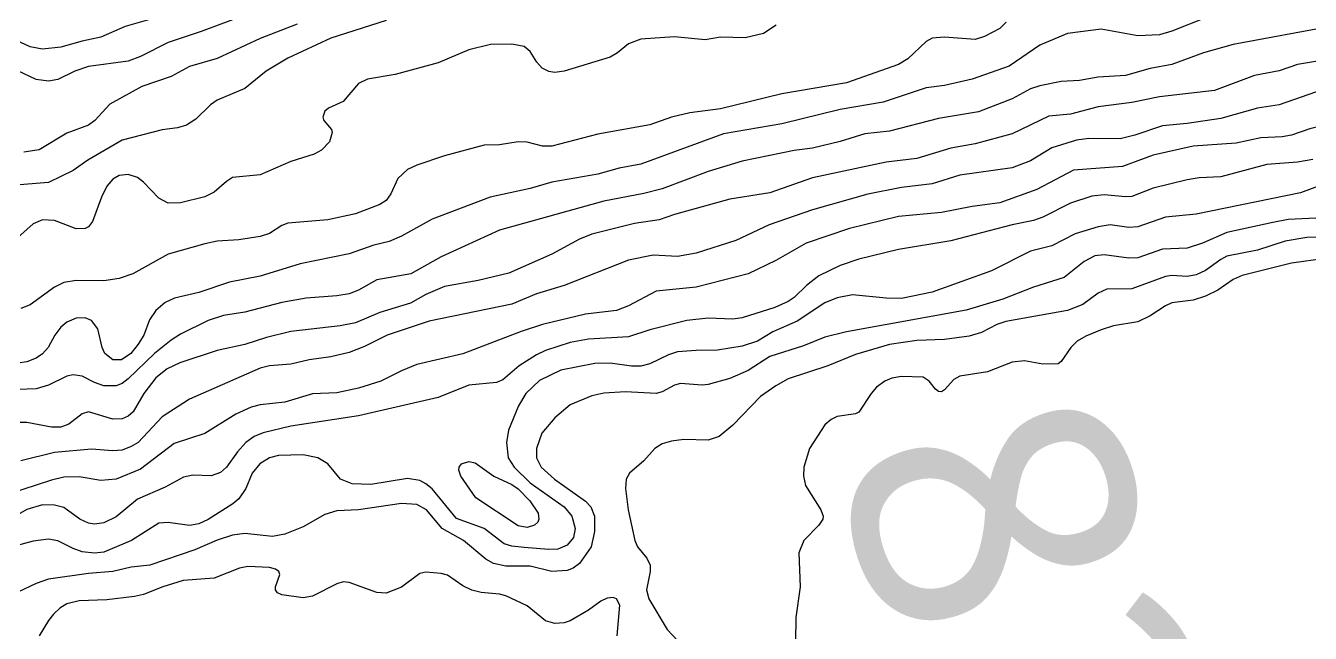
# Model space of a CAD drawing. Extents: x 474277 to 475042, y 254928 to 255625.
# Drawn here: x 474477.87 to 474509.97, y 255452.43 to 255467.62 of the extents above; entities that cross this region are included whole.
import ezdxf

# ---------------------------------------------------------------- set-up
doc = ezdxf.new("R2010")
doc.units = 0
doc.header["$MEASUREMENT"] = 0
doc.layers.add('BaseMapV2_DTM_export_MonNov09090547073261 — entities', color=1, linetype='CONTINUOUS')
doc.styles.get("Standard").update_dxf_attribs({"font": 'romans.shx'})

msp = doc.modelspace()

# ---------------------------------------------------------------- linework, layer by layer
at = {"layer": 'BaseMapV2_DTM_export_MonNov09090547073261 — entities', "color": 15, "linetype": 'Continuous', "true_color": 0xb7484b}
for points in [[(474484.11, 255468.166, 86.5), (474482.254, 255467.476, 86.5), (474481.432, 255467.2, 86.5), (474480.742, 255466.848, 86.5), (474480.436, 255466.735, 86.5), (474479.439, 255466.597, 86.5), (474479.098, 255466.479, 86.5), (474478.672, 255466.277, 86.5), (474478.442, 255466.229, 86.5), (474478.135, 255466.269, 86.5), (474477.675, 255466.491, 86.5)], [(474507.349, 255467.817, 85.25), (474506.505, 255467.48, 85.25), (474506.199, 255467.391, 85.25), (474505.662, 255467.368, 85.25), (474504.742, 255467.529, 85.25), (474503.899, 255467.424, 85.25), (474503.208, 255467.131, 85.25), (474502.442, 255466.608, 85.25), (474501.522, 255466.279, 85.25), (474500.831, 255466.126, 85.25), (474500.371, 255466.062, 85.25), (474499.298, 255465.703, 85.25), (474498.224, 255465.525, 85.25), (474496.768, 255465.161, 85.25), (474495.311, 255464.913, 85.25), (474493.241, 255464.157, 85.25), (474492.704, 255464.057, 85.25), (474492.167, 255463.909, 85.25), (474491.017, 255463.706, 85.25), (474490.48, 255463.546, 85.25), (474489.474, 255463.335, 85.25), (474488.027, 255462.782, 85.25), (474487.26, 255462.357, 85.25), (474486.953, 255462.228, 85.25), (474486.57, 255462.129, 85.25), (474485.956, 255461.916, 85.25), (474484.729, 255461.666, 85.25), (474483.733, 255461.36, 85.25), (474482.966, 255461.212, 85.25), (474482.199, 255460.953, 85.25), (474481.588, 255460.805, 85.25), (474481.356, 255460.696, 85.25), (474481.125, 255460.498, 85.25), (474480.965, 255460.268, 85.25), (474480.821, 255459.885, 85.25), (474480.683, 255459.655, 85.25), (474480.497, 255459.425, 85.25), (474480.267, 255459.271, 85.25), (474480.052, 255459.268, 85.25), (474479.854, 255459.425, 85.25), (474479.782, 255459.578, 85.25), (474479.676, 255460.038, 85.25), (474479.515, 255460.246, 85.25), (474479.362, 255460.32, 85.25), (474479.132, 255460.312, 85.25), (474478.902, 255460.207, 85.25), (474478.749, 255460.08, 85.25), (474478.597, 255459.885, 85.25), (474478.433, 255459.578, 85.25), (474478.289, 255459.416, 85.25), (474478.135, 255459.31, 85.25), (474477.905, 255459.215, 85.25), (474477.675, 255459.187, 85.25)], [(474510.569, 255467.613, 85), (474508.039, 255467.151, 85), (474507.302, 255466.939, 85), (474506.505, 255466.651, 85), (474505.969, 255466.546, 85), (474505.355, 255466.377, 85), (474504.665, 255466.334, 85), (474504.205, 255466.251, 85), (474503.745, 255466.219, 85), (474503.208, 255466.118, 85), (474502.978, 255466.037, 85), (474502.518, 255465.793, 85), (474501.675, 255465.468, 85), (474500.678, 255465.297, 85), (474499.451, 255464.986, 85), (474498.838, 255464.913, 85), (474498.224, 255464.72, 85), (474497.534, 255464.561, 85), (474497.074, 255464.501, 85), (474495.771, 255464.231, 85), (474494.927, 255463.976, 85), (474493.777, 255463.54, 85), (474493.317, 255463.421, 85), (474492.32, 255463.236, 85), (474489.713, 255462.51, 85), (474488.257, 255461.84, 85), (474487.497, 255461.418, 85), (474486.646, 255461.27, 85), (474486.186, 255461.008, 85), (474485.956, 255460.916, 85), (474485.65, 255460.865, 85), (474484.883, 255460.809, 85), (474484.269, 255460.702, 85), (474483.349, 255460.457, 85), (474482.813, 255460.375, 85), (474482.429, 255460.253, 85), (474481.739, 255459.905, 85), (474481.509, 255459.758, 85), (474481.09, 255459.425, 85), (474480.436, 255458.79, 85), (474480.282, 255458.679, 85), (474480.129, 255458.618, 85), (474479.822, 255458.616, 85), (474479.592, 255458.699, 85), (474479.285, 255458.862, 85), (474479.055, 255458.891, 85), (474478.902, 255458.855, 85), (474478.442, 255458.636, 85), (474478.135, 255458.542, 85), (474476.985, 255458.501, 85)], [(474480.999, 255467.783, 86.75), (474480.359, 255467.599, 86.75), (474479.746, 255467.327, 86.75), (474479.285, 255467.233, 86.75), (474478.749, 255467.081, 86.75), (474478.289, 255467.031, 86.75), (474477.982, 255467.087, 86.75), (474477.522, 255467.308, 86.75)], [(474486.876, 255467.75, 86), (474485.496, 255467.303, 86), (474484.423, 255466.808, 86), (474483.878, 255466.479, 86), (474483.349, 255466.046, 86), (474482.659, 255465.754, 86), (474482.49, 255465.636, 86), (474482.122, 255465.282, 86), (474481.892, 255465.135, 86), (474481.662, 255465.062, 86), (474481.279, 255465.018, 86), (474480.282, 255464.759, 86), (474479.424, 255464.255, 86), (474479.055, 255463.995, 86), (474478.442, 255463.702, 86), (474477.522, 255463.626, 86)], [(474496.624, 255467.629, 85.75), (474496.308, 255467.42, 85.75), (474495.848, 255467.318, 85.75), (474495.234, 255467.335, 85.75), (474494.851, 255467.268, 85.75), (474494.084, 255467.341, 85.75), (474493.241, 255467.279, 85.75), (474492.934, 255467.168, 85.75), (474492.659, 255466.939, 85.75), (474492.474, 255466.828, 85.75), (474491.324, 255466.482, 85.75), (474491.094, 255466.451, 85.75), (474490.94, 255466.47, 85.75), (474490.78, 255466.556, 85.75), (474490.643, 255466.709, 85.75), (474490.48, 255466.97, 85.75), (474490.327, 255467.094, 85.75), (474490.02, 255467.154, 85.75), (474489.483, 255467.148, 85.75), (474488.947, 255467.017, 85.75), (474488.18, 255466.689, 85.75), (474487.106, 255466.402, 85.75), (474486.416, 255466.285, 85.75), (474486.186, 255466.17, 85.75), (474485.803, 255465.725, 85.75), (474485.44, 255465.559, 85.75), (474485.343, 255465.479, 85.75), (474485.296, 255465.329, 85.75), (474485.319, 255465.252, 85.75), (474485.512, 255465.022, 85.75), (474485.534, 255464.946, 85.75), (474485.464, 255464.715, 85.75), (474485.266, 255464.503, 85.75), (474485.084, 255464.409, 85.75), (474484.499, 255464.222, 85.75), (474483.733, 255463.894, 85.75), (474483.043, 255463.82, 85.75), (474482.889, 255463.726, 85.75), (474482.583, 255463.458, 85.75), (474482.352, 255463.341, 85.75), (474481.739, 255463.191, 85.75), (474481.432, 255463.182, 85.75), (474481.202, 255463.304, 85.75), (474480.819, 255463.708, 85.75), (474480.666, 255463.821, 85.75), (474480.436, 255463.899, 85.75), (474480.206, 255463.875, 85.75), (474480.052, 255463.783, 85.75), (474479.899, 255463.604, 85.75), (474479.765, 255463.335, 85.75), (474479.544, 255462.722, 85.75), (474479.439, 255462.587, 85.75), (474479.362, 255462.548, 85.75), (474479.132, 255462.545, 85.75), (474478.595, 255462.752, 85.75), (474478.289, 255462.766, 85.75), (474478.059, 255462.667, 85.75), (474477.599, 255462.26, 85.75)], [(474502.373, 255467.706, 85.5), (474502.212, 255467.546, 85.5), (474501.828, 255467.344, 85.5), (474501.598, 255467.271, 85.5), (474500.831, 255467.332, 85.5), (474500.525, 255467.31, 85.5), (474500.371, 255467.226, 85.5), (474499.911, 255466.786, 85.5), (474499.681, 255466.644, 85.5), (474498.378, 255466.193, 85.5), (474496.768, 255465.911, 85.5), (474495.234, 255465.543, 85.5), (474494.467, 255465.438, 85.5), (474494.007, 255465.329, 85.5), (474493.471, 255465.138, 85.5), (474492.167, 255464.906, 85.5), (474491.017, 255464.606, 85.5), (474490.787, 255464.603, 85.5), (474490.403, 255464.704, 85.5), (474490.173, 255464.716, 85.5), (474489.713, 255464.642, 85.5), (474489.33, 255464.634, 85.5), (474488.333, 255464.366, 85.5), (474487.643, 255464.133, 85.5), (474487.412, 255464.025, 85.5), (474487.17, 255463.795, 85.5), (474486.994, 255463.412, 85.5), (474486.876, 255463.245, 85.5), (474486.723, 255463.148, 85.5), (474486.11, 255462.913, 85.5), (474485.42, 255462.764, 85.5), (474484.423, 255462.682, 85.5), (474484.269, 255462.628, 85.5), (474483.963, 255462.424, 85.5), (474483.733, 255462.347, 85.5), (474483.196, 255462.266, 85.5), (474482.659, 255462.233, 85.5), (474482.352, 255462.162, 85.5), (474481.432, 255461.905, 85.5), (474480.549, 255461.418, 85.5), (474480.206, 255461.303, 85.5), (474479.822, 255461.245, 85.5), (474479.132, 255461.25, 85.5), (474478.825, 255461.202, 85.5), (474478.595, 255461.083, 85.5), (474477.982, 255460.641, 85.5), (474477.752, 255460.55, 85.5)], [(474484.653, 255467.657, 86.25), (474483.733, 255467.294, 86.25), (474482.659, 255466.798, 86.25), (474481.969, 255466.596, 86.25), (474481.509, 255466.347, 86.25), (474480.777, 255466.096, 86.25), (474479.976, 255465.658, 86.25), (474479.599, 255465.252, 86.25), (474479.439, 255465.129, 86.25), (474478.902, 255464.934, 86.25), (474478.212, 255464.515, 86.25), (474477.829, 255464.459, 86.25)], [(474510.501, 255466.786, 84.75), (474509.649, 255466.647, 84.75), (474509.189, 255466.488, 84.75), (474508.576, 255466.374, 84.75), (474507.579, 255465.995, 84.75), (474506.199, 255465.837, 84.75), (474505.509, 255465.698, 84.75), (474504.665, 255465.586, 84.75), (474503.975, 255465.407, 84.75), (474503.438, 255465.355, 84.75), (474502.518, 255464.916, 84.75), (474501.598, 255464.665, 84.75), (474500.985, 255464.558, 84.75), (474500.141, 255464.295, 84.75), (474499.375, 255464.21, 84.75), (474497.534, 255463.817, 84.75), (474496.461, 255463.441, 84.75), (474495.464, 255463.281, 84.75), (474494.084, 255462.902, 84.75), (474493.701, 255462.762, 84.75), (474493.087, 255462.678, 84.75), (474492.014, 255462.408, 84.75), (474491.707, 255462.284, 84.75), (474491.017, 255461.911, 84.75), (474489.943, 255461.437, 84.75), (474489.177, 255461.246, 84.75), (474488.333, 255461.103, 84.75), (474487.873, 255460.902, 84.75), (474487.49, 255460.684, 84.75), (474486.723, 255460.45, 84.75), (474486.11, 255460.189, 84.75), (474485.726, 255460.115, 84.75), (474484.499, 255459.973, 84.75), (474483.886, 255459.824, 84.75), (474483.349, 255459.647, 84.75), (474482.659, 255459.504, 84.75), (474481.726, 255459.195, 84.75), (474481.407, 255459.041, 84.75), (474481.126, 255458.819, 84.75), (474480.827, 255458.428, 84.75), (474480.555, 255457.968, 84.75), (474480.436, 255457.857, 84.75), (474480.282, 255457.791, 84.75), (474480.052, 255457.783, 84.75), (474479.439, 255457.97, 84.75), (474479.285, 255457.921, 84.75), (474478.952, 255457.661, 84.75), (474478.749, 255457.584, 84.75), (474478.519, 255457.588, 84.75), (474477.905, 255457.699, 84.75), (474477.062, 255457.703, 84.75)], [(474510.646, 255466.144, 84.5), (474509.189, 255465.637, 84.5), (474508.652, 255465.556, 84.5), (474507.732, 255465.302, 84.5), (474506.889, 255465.172, 84.5), (474506.275, 255465.115, 84.5), (474505.585, 255464.884, 84.5), (474505.217, 255464.792, 84.5), (474504.435, 255464.798, 84.5), (474504.129, 255464.757, 84.5), (474503.515, 255464.567, 84.5), (474502.978, 255464.238, 84.5), (474502.518, 255464.064, 84.5), (474501.215, 255463.886, 84.5), (474500.525, 255463.667, 84.5), (474499.758, 255463.571, 84.5), (474498.915, 255463.41, 84.5), (474497.534, 255463.012, 84.5), (474496.449, 255462.645, 84.5), (474495.617, 255462.247, 84.5), (474494.621, 255461.931, 84.5), (474494.161, 255461.847, 84.5), (474493.547, 255461.879, 84.5), (474492.934, 255461.757, 84.5), (474491.324, 255461.121, 84.5), (474490.634, 255460.913, 84.5), (474490.02, 255460.659, 84.5), (474487.95, 255460.23, 84.5), (474486.901, 255459.885, 84.5), (474486.34, 255459.602, 84.5), (474485.956, 255459.45, 84.5), (474485.496, 255459.338, 84.5), (474484.959, 255459.267, 84.5), (474484.499, 255459.159, 84.5), (474483.963, 255459.115, 84.5), (474483.733, 255459.062, 84.5), (474481.969, 255458.288, 84.5), (474481.279, 255457.841, 84.5), (474480.679, 255457.201, 84.5), (474480.512, 255457.098, 84.5), (474480.282, 255457.008, 84.5), (474480.052, 255456.989, 84.5), (474479.515, 255457.031, 84.5), (474478.595, 255456.952, 84.5), (474477.752, 255456.743, 84.5)], [(474511.092, 255465.329, 84.25), (474509.956, 255465.039, 84.25), (474509.496, 255464.881, 84.25), (474509.266, 255464.842, 84.25), (474508.729, 255464.818, 84.25), (474508.116, 255464.685, 84.25), (474507.042, 255464.603, 84.25), (474506.045, 255464.386, 84.25), (474505.279, 255464.096, 84.25), (474504.052, 255464.004, 84.25), (474503.132, 255463.523, 84.25), (474502.212, 255463.194, 84.25), (474501.522, 255463.103, 84.25), (474500.755, 255462.945, 84.25), (474499.681, 255462.853, 84.25), (474498.454, 255462.551, 84.25), (474497.375, 255462.185, 84.25), (474496.614, 255461.752, 84.25), (474495.924, 255461.413, 84.25), (474494.621, 255461.081, 84.25), (474493.624, 255460.983, 84.25), (474492.934, 255460.616, 84.25), (474492.636, 255460.498, 84.25), (474491.86, 255460.41, 84.25), (474490.787, 255460.149, 84.25), (474490.25, 255459.978, 84.25), (474488.793, 255459.416, 84.25), (474487.643, 255459.151, 84.25), (474487.26, 255458.994, 84.25), (474486.749, 255458.735, 84.25), (474486.186, 255458.555, 84.25), (474485.65, 255458.439, 84.25), (474485.036, 255458.416, 84.25), (474484.346, 255458.213, 84.25), (474483.733, 255458.14, 84.25), (474483.503, 255458.08, 84.25), (474483.119, 255457.908, 84.25), (474482.352, 255457.422, 84.25), (474481.586, 255457.173, 84.25), (474480.742, 255456.537, 84.25), (474480.129, 255456.286, 84.25), (474479.746, 255456.25, 84.25), (474479.209, 255456.343, 84.25), (474478.825, 255456.334, 84.25), (474478.519, 255456.261, 84.25), (474477.445, 255455.91, 84.25)], [(474510.033, 255464.27, 84), (474509.649, 255464.21, 84), (474508.882, 255464.15, 84), (474507.732, 255463.837, 84), (474507.196, 255463.815, 84), (474506.889, 255463.769, 84), (474506.045, 255463.559, 84), (474505.509, 255463.353, 84), (474505.355, 255463.342, 84), (474504.819, 255463.394, 84), (474504.512, 255463.354, 84), (474503.975, 255463.184, 84), (474503.285, 255462.829, 84), (474503.055, 255462.747, 84), (474502.518, 255462.64, 84), (474500.985, 255462.238, 84), (474499.681, 255462.026, 84), (474498.685, 255461.779, 84), (474498.224, 255461.627, 84), (474497.688, 255461.363, 84), (474497.381, 255461.124, 84), (474497.074, 255460.824, 84), (474496.921, 255460.725, 84), (474496.592, 255460.575, 84), (474495.771, 255460.315, 84), (474495.541, 255460.284, 84), (474494.927, 255460.306, 84), (474494.391, 255460.248, 84), (474493.471, 255460.019, 84), (474492.934, 255459.838, 84), (474491.937, 255459.787, 84), (474491.477, 255459.703, 84), (474490.864, 255459.497, 84), (474490.634, 255459.39, 84), (474490.199, 255459.118, 84), (474489.79, 255458.763, 84), (474489.637, 255458.697, 84), (474488.947, 255458.634, 84), (474488.18, 255458.324, 84), (474486.186, 255457.868, 84), (474484.499, 255457.609, 84), (474483.809, 255457.445, 84), (474483.578, 255457.355, 84), (474483.374, 255457.201, 84), (474483.165, 255456.971, 84), (474482.886, 255456.588, 84), (474482.736, 255456.451, 84), (474482.506, 255456.37, 84), (474482.046, 255456.383, 84), (474481.816, 255456.334, 84), (474481.356, 255456.082, 84), (474480.666, 255455.781, 84), (474480.129, 255455.347, 84), (474479.822, 255455.192, 84), (474479.592, 255455.161, 84), (474479.439, 255455.183, 84), (474479.226, 255455.284, 84), (474478.825, 255455.573, 84), (474478.595, 255455.637, 84), (474478.289, 255455.643, 84), (474477.905, 255455.53, 84), (474477.21, 255455.131, 84)], [(474511.183, 255463.978, 83.75), (474509.726, 255463.443, 83.75), (474507.119, 255462.909, 83.75), (474506.352, 255462.83, 83.75), (474505.662, 255462.588, 83.75), (474505.432, 255462.578, 83.75), (474504.972, 255462.639, 83.75), (474504.665, 255462.591, 83.75), (474504.091, 255462.415, 83.75), (474503.515, 255462.115, 83.75), (474502.978, 255461.981, 83.75), (474502.005, 255461.495, 83.75), (474500.525, 255460.956, 83.75), (474499.758, 255460.803, 83.75), (474499.375, 255460.806, 83.75), (474498.531, 255460.893, 83.75), (474498.148, 255460.82, 83.75), (474497.841, 255460.695, 83.75), (474497.151, 255460.23, 83.75), (474496.538, 255459.965, 83.75), (474496.154, 255459.732, 83.75), (474495.771, 255459.607, 83.75), (474495.157, 255459.506, 83.75), (474494.621, 255459.504, 83.75), (474494.161, 255459.465, 83.75), (474493.931, 255459.393, 83.75), (474493.471, 255459.169, 83.75), (474493.241, 255459.111, 83.75), (474493.01, 255459.108, 83.75), (474492.474, 255459.187, 83.75), (474492.09, 255459.175, 83.75), (474491.247, 255459.009, 83.75), (474490.71, 255458.752, 83.75), (474490.368, 255458.428, 83.75), (474490.185, 255458.121, 83.75), (474489.938, 255457.508, 83.75), (474489.883, 255457.201, 83.75), (474489.927, 255456.818, 83.75), (474490.08, 255456.588, 83.75), (474490.48, 255456.195, 83.75), (474491.329, 255455.591, 83.75), (474491.514, 255455.361, 83.75), (474491.6, 255455.054, 83.75), (474491.56, 255454.824, 83.75), (474491.4, 255454.634, 83.75), (474491.17, 255454.538, 83.75), (474490.94, 255454.524, 83.75), (474490.327, 255454.576, 83.75), (474490.02, 255454.612, 83.75), (474489.825, 255454.671, 83.75), (474489.324, 255455.054, 83.75), (474488.64, 255455.302, 83.75), (474488.027, 255456.043, 83.75), (474487.873, 255456.172, 83.75), (474487.72, 255456.248, 83.75), (474487.413, 255456.3, 83.75), (474486.493, 255456.148, 83.75), (474486.033, 255456.169, 83.75), (474485.741, 255456.281, 83.75), (474485.419, 255456.664, 83.75), (474485.175, 255456.818, 83.75), (474484.806, 255456.891, 83.75), (474484.193, 255456.877, 83.75), (474483.963, 255456.818, 83.75), (474483.719, 255456.664, 83.75), (474483.53, 255456.434, 83.75), (474483.37, 255456.051, 83.75), (474483.196, 255455.79, 83.75), (474483.051, 255455.668, 83.75), (474482.429, 255455.28, 83.75), (474482.199, 255455.172, 83.75), (474481.969, 255455.124, 83.75), (474481.432, 255455.2, 83.75), (474481.202, 255455.185, 83.75), (474480.518, 255454.748, 83.75), (474479.822, 255454.464, 83.75), (474479.592, 255454.431, 83.75), (474479.285, 255454.47, 83.75), (474479.055, 255454.55, 83.75), (474478.672, 255454.745, 83.75), (474478.442, 255454.784, 83.75), (474478.059, 255454.733, 83.75), (474476.602, 255454.34, 83.75)], [(474510.109, 255462.809, 83.5), (474509.419, 255462.774, 83.5), (474509.036, 255462.703, 83.5), (474507.886, 255462.447, 83.5), (474507.272, 255462.184, 83.5), (474506.889, 255462.058, 83.5), (474506.275, 255462.035, 83.5), (474505.662, 255461.82, 83.5), (474505.432, 255461.809, 83.5), (474504.819, 255461.889, 83.5), (474504.589, 255461.868, 83.5), (474504.316, 255461.725, 83.5), (474503.822, 255461.324, 83.5), (474503.055, 255461.087, 83.5), (474502.288, 255460.787, 83.5), (474501.368, 255460.509, 83.5), (474498.378, 255459.967, 83.5), (474497.841, 255459.83, 83.5), (474497.304, 255459.617, 83.5), (474496.461, 255459.349, 83.5), (474495.924, 255459.002, 83.5), (474495.464, 255458.804, 83.5), (474494.927, 255458.65, 83.5), (474494.774, 255458.637, 83.5), (474494.237, 255458.677, 83.5), (474494.084, 255458.637, 83.5), (474493.777, 255458.47, 83.5), (474493.624, 255458.425, 83.5), (474492.857, 255458.464, 83.5), (474492.32, 255458.437, 83.5), (474492.014, 255458.37, 83.5), (474491.477, 255458.145, 83.5), (474491.094, 255457.815, 83.5), (474490.768, 255457.431, 83.5), (474490.635, 255457.048, 83.5), (474490.636, 255456.818, 83.5), (474490.753, 255456.588, 83.5), (474491.088, 255456.281, 83.5), (474491.86, 255455.732, 83.5), (474491.991, 255455.591, 83.5), (474492.083, 255455.361, 83.5), (474492.085, 255454.978, 83.5), (474491.999, 255454.594, 83.5), (474491.707, 255454.176, 83.5), (474491.554, 255454.057, 83.5), (474491.4, 255453.998, 83.5), (474491.017, 255453.981, 83.5), (474490.48, 255454.112, 83.5), (474489.867, 255454.11, 83.5), (474489.56, 255454.176, 83.5), (474489.367, 255454.288, 83.5), (474488.808, 255454.748, 83.5), (474488.275, 255455.054, 83.5), (474487.891, 255455.514, 83.5), (474487.643, 255455.654, 83.5), (474487.26, 255455.679, 83.5), (474486.186, 255455.521, 83.5), (474485.65, 255455.491, 83.5), (474485.343, 255455.398, 83.5), (474484.806, 255455.095, 83.5), (474484.346, 255454.91, 83.5), (474484.039, 255454.853, 83.5), (474483.349, 255454.925, 83.5), (474483.043, 255454.882, 83.5), (474482.659, 255454.757, 83.5), (474482.098, 255454.518, 83.5), (474480.972, 255454.138, 83.5), (474480.512, 255454.087, 83.5), (474480.052, 255453.977, 83.5), (474479.439, 255453.931, 83.5), (474478.442, 255453.785, 83.5), (474478.135, 255453.677, 83.5), (474477.675, 255453.46, 83.5)], [(474511.259, 255462.344, 83.25), (474509.879, 255462.322, 83.25), (474509.343, 255462.231, 83.25), (474508.652, 255462.008, 83.25), (474507.886, 255461.856, 83.25), (474507.732, 255461.777, 83.25), (474507.349, 255461.497, 83.25), (474507.119, 255461.392, 83.25), (474506.889, 255461.353, 83.25), (474506.505, 255461.373, 83.25), (474506.352, 255461.353, 83.25), (474505.509, 255461.04, 83.25), (474504.881, 255461.035, 83.25), (474504.665, 255460.935, 83.25), (474504.282, 255460.65, 83.25), (474503.899, 255460.496, 83.25), (474502.365, 255460.225, 83.25), (474502.135, 255460.148, 83.25), (474501.752, 255459.949, 83.25), (474501.445, 255459.86, 83.25), (474500.831, 255459.778, 83.25), (474500.141, 255459.749, 83.25), (474499.451, 255459.653, 83.25), (474498.608, 255459.402, 83.25), (474497.918, 255459.119, 83.25), (474496.921, 255458.788, 83.25), (474496.614, 255458.617, 83.25), (474496.229, 255458.351, 83.25), (474495.541, 255457.633, 83.25), (474495.198, 255457.355, 83.25), (474494.927, 255457.263, 83.25), (474494.314, 255457.278, 83.25), (474494.007, 255457.235, 83.25), (474493.777, 255457.168, 83.25), (474493.594, 255457.048, 83.25), (474493.314, 255456.741, 83.25), (474492.958, 255456.434, 83.25), (474492.874, 255456.281, 83.25), (474492.857, 255456.051, 83.25), (474492.922, 255455.514, 83.25), (474493.09, 255454.748, 83.25), (474493.161, 255454.594, 83.25), (474493.394, 255454.312, 83.25), (474493.473, 255454.134, 83.25), (474493.478, 255453.981, 83.25), (474493.387, 255453.521, 83.25), (474493.44, 255453.291, 83.25), (474493.899, 255452.524, 83.25), (474494.838, 255451.527, 83.25)], [(474510.339, 255461.801, 83), (474509.496, 255461.679, 83), (474508.269, 255461.378, 83), (474508.039, 255461.275, 83), (474507.656, 255461.004, 83), (474507.349, 255460.856, 83), (474507.042, 255460.754, 83), (474506.505, 255460.691, 83), (474506.352, 255460.62, 83), (474505.969, 255460.364, 83), (474505.662, 255460.213, 83), (474505.049, 255460.116, 83), (474504.742, 255460.02, 83), (474504.359, 255459.857, 83), (474504.146, 255459.732, 83), (474503.984, 255459.578, 83), (474503.745, 255459.223, 83), (474503.668, 255459.17, 83), (474503.285, 255459.155, 83), (474502.825, 255459.238, 83), (474502.518, 255459.206, 83), (474501.905, 255458.966, 83), (474501.215, 255458.861, 83), (474501.061, 255458.772, 83), (474500.831, 255458.515, 83), (474500.755, 255458.471, 83), (474500.678, 255458.476, 83), (474500.601, 255458.53, 83), (474500.442, 255458.735, 83), (474500.295, 255458.832, 83), (474499.758, 255458.847, 83), (474499.513, 255458.811, 83), (474499.342, 255458.735, 83), (474499.133, 255458.581, 83), (474498.998, 255458.428, 83), (474498.685, 255457.958, 83), (474498.608, 255457.921, 83), (474498.148, 255457.849, 83), (474497.994, 255457.775, 83), (474497.841, 255457.639, 83), (474497.456, 255457.048, 83), (474497.315, 255456.588, 83), (474497.306, 255456.358, 83), (474497.36, 255456.128, 83), (474497.736, 255455.514, 83), (474497.794, 255455.361, 83), (474497.787, 255455.284, 83), (474497.692, 255455.131, 83), (474497.312, 255454.748, 83), (474497.193, 255454.441, 83), (474497.22, 255453.597, 83), (474497.112, 255452.831, 83), (474497.104, 255452.217, 83)], [(474490.588, 255455.131, 84), (474490.403, 255455.077, 84), (474490.173, 255455.121, 84), (474489.116, 255455.821, 84), (474488.741, 255456.358, 84), (474488.696, 255456.511, 84), (474488.705, 255456.588, 84), (474488.759, 255456.664, 84), (474488.947, 255456.722, 84), (474489.1, 255456.691, 84), (474489.572, 255456.358, 84), (474490.02, 255456.149, 84), (474490.173, 255456.042, 84), (474490.469, 255455.744, 84), (474490.674, 255455.438, 84), (474490.695, 255455.284, 84), (474490.667, 255455.208, 84), (474490.588, 255455.131, 84)], [(474492.649, 255452.371, 83.25), (474492.715, 255453.137, 83.25), (474492.637, 255453.291, 83.25), (474492.55, 255453.328, 83.25), (474492.397, 255453.308, 83.25), (474492.244, 255453.235, 83.25), (474491.937, 255453.01, 83.25), (474491.477, 255452.743, 83.25), (474491.324, 255452.695, 83.25), (474491.094, 255452.676, 83.25), (474490.864, 255452.744, 83.25), (474490.403, 255453.115, 83.25), (474489.867, 255453.366, 83.25), (474489.713, 255453.413, 83.25), (474489.253, 255453.456, 83.25), (474489.023, 255453.514, 83.25), (474488.793, 255453.622, 83.25), (474488.41, 255453.884, 83.25), (474488.257, 255453.931, 83.25), (474487.873, 255453.959, 83.25), (474487.72, 255453.93, 83.25), (474487.26, 255453.588, 83.25), (474486.876, 255453.434, 83.25), (474486.646, 255453.455, 83.25), (474485.956, 255453.704, 83.25), (474485.803, 255453.717, 83.25), (474485.65, 255453.668, 83.25), (474485.036, 255453.357, 83.25), (474484.806, 255453.317, 83.25), (474484.269, 255453.396, 83.25), (474484.166, 255453.444, 83.25), (474484.117, 255453.521, 83.25), (474484.113, 255453.597, 83.25), (474484.223, 255453.904, 83.25), (474484.198, 255453.981, 83.25), (474484.116, 255454.033, 83.25), (474483.963, 255454.074, 83.25), (474483.426, 255454.099, 83.25), (474483.217, 255454.057, 83.25), (474482.583, 255453.808, 83.25), (474481.807, 255453.751, 83.25), (474481.303, 255453.597, 83.25), (474480.819, 255453.405, 83.25), (474480.589, 255453.352, 83.25), (474479.899, 255453.265, 83.25), (474479.209, 255453.244, 83.25), (474478.902, 255453.167, 83.25), (474478.728, 255453.061, 83.25), (474478.569, 255452.907, 83.25), (474478.44, 255452.754, 83.25), (474478.206, 255452.371, 83.25)]]:
    msp.add_polyline3d(points, dxfattribs=at)

# ---------------------------------------------------------------- texts
at = {"layer": 'BaseMapV2_DTM_export_MonNov09090547073261 — entities', "color": 250, "true_color": 0x323232, "insert": (474497.832, 255456.802), "char_height": 0.2, "width": 17.61571, "attachment_point": 7, "rotation": 288.3745}
msp.add_mtext('\\fOpen Sans|i0|b0;\\H7.02279;83\\~m', dxfattribs=at)

doc.saveas('drawing.dxf')
